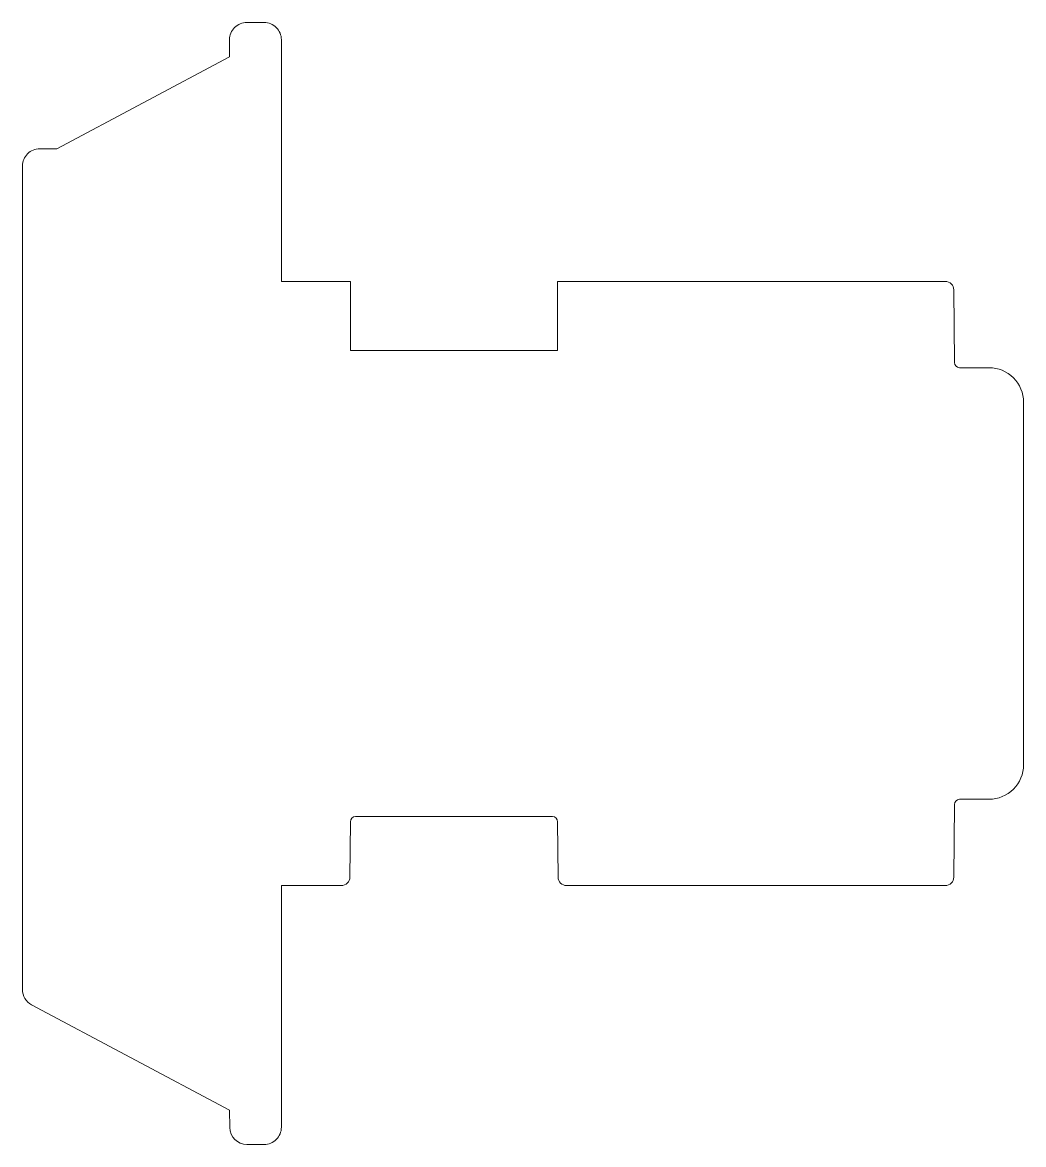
# Model space of a CAD drawing. Header units: inches. Extents: x 14.3 to 72.3, y 12.5 to 77.5.
import ezdxf

# ---------------------------------------------------------------- set-up
doc = ezdxf.new("R2010")
doc.units = ezdxf.units.IN
doc.header["$MEASUREMENT"] = 0
doc.layers.add('Stiklo paketas', color=7, linetype='Continuous')

msp = doc.modelspace()

# ---------------------------------------------------------------- linework, layer by layer
at = {"layer": 'Stiklo paketas', "lineweight": 5}
msp.add_lwpolyline([(72.332, 55.527, 0.414214), (70.332, 57.527), (68.629, 57.527, -0.41166), (68.329, 57.824), (68.292, 62.031, 0.41166), (67.792, 62.527), (45.332, 62.527), (45.332, 58.527), (33.332, 58.527), (33.332, 62.527), (29.332, 62.527), (29.332, 76.527, 0.414214), (28.332, 77.527), (27.332, 77.527, 0.414214), (26.332, 76.527), (26.332, 75.527), (16.332, 70.21), (15.332, 70.21, 0.414214), (14.332, 69.21), (14.332, 21.508, 0.277325), (14.862, 20.625), (26.332, 14.527), (26.34, 13.518, 0.41166), (27.34, 12.527), (28.332, 12.527, 0.414214), (29.332, 13.527), (29.332, 27.527), (32.801, 27.527, 0.41166), (33.301, 28.022), (33.329, 31.229, -0.41166), (33.629, 31.527), (45.034, 31.527, -0.41166), (45.334, 31.229), (45.362, 28.022, 0.41166), (45.862, 27.527), (67.792, 27.527, 0.41166), (68.292, 28.022), (68.329, 32.229, -0.41166), (68.629, 32.527), (70.332, 32.527, 0.414214), (72.332, 34.527)], format="xyb", close=True, dxfattribs=at)

doc.saveas('drawing.dxf')
